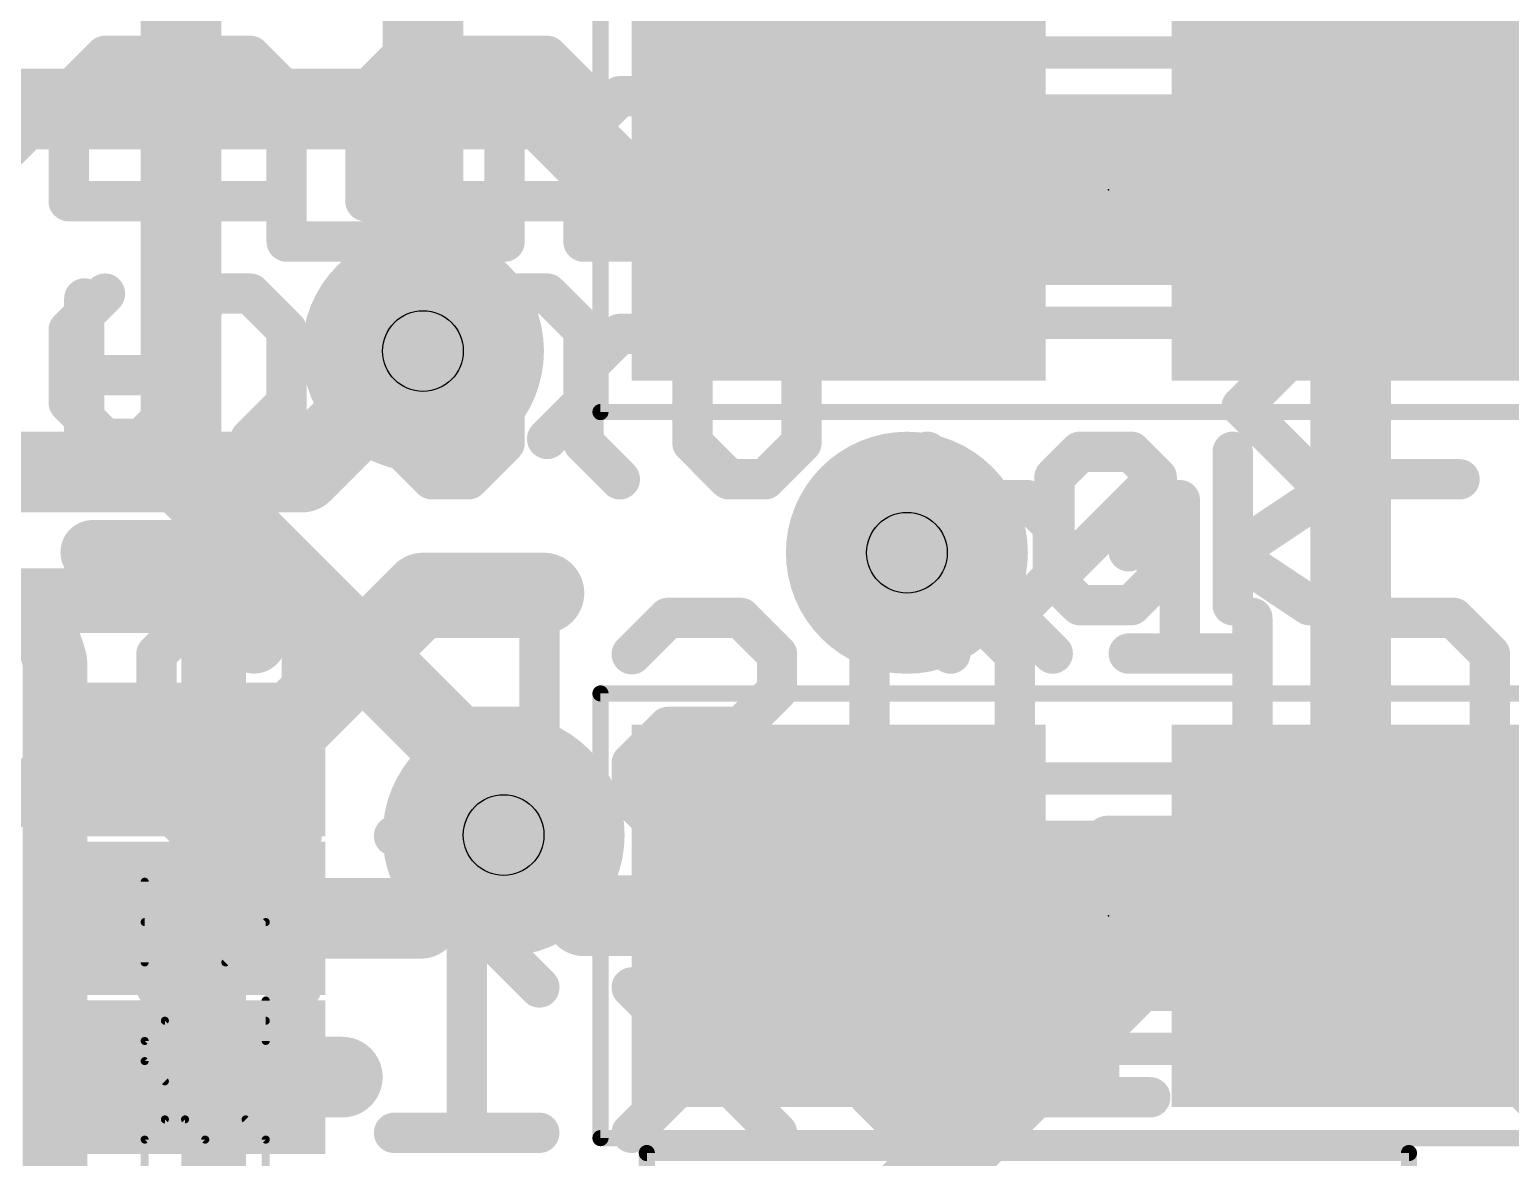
# Model space of a CAD drawing. Extents: x -41 to 66, y -20 to 13.
# Drawn here: x 12.35 to 17.013, y 6.097 to 9.648 of the extents above; entities that cross this region are included whole.
import ezdxf

# ---------------------------------------------------------------- set-up
doc = ezdxf.new("R2010")
doc.units = 0
for name, color, linetype in [('1', 12, 'CONTINUOUS'), ('16', 132, 'CONTINUOUS'), ('18', 110, 'CONTINUOUS'), ('21', 41, 'CONTINUOUS'), ('22', 40, 'CONTINUOUS'), ('23', 53, 'CONTINUOUS'), ('25', 253, 'CONTINUOUS'), ('26', 253, 'CONTINUOUS'), ('27', 253, 'CONTINUOUS'), ('29', 253, 'CONTINUOUS'), ('31', 253, 'CONTINUOUS'), ('35', 253, 'CONTINUOUS'), ('39', 12, 'CONTINUOUS'), ('44', 253, 'CONTINUOUS'), ('51', 53, 'CONTINUOUS')]:
    doc.layers.add(name, color=color, linetype=linetype)

# ---------------------------------------------------------------- blocks, each defined once
blk = doc.blocks.new('RECT')
blk.add_solid([(-0.5, -0.5), (0.5, -0.5), (-0.5, 0.5), (0.5, 0.5)])
blk = doc.blocks.new('ROUNDV')
at = {"const_width": 0.5}
blk.add_lwpolyline([(0, -0.25, 1), (0, 0.25, 1), (0, -0.25)], format="xyb", dxfattribs=at)

msp = doc.modelspace()

# ---------------------------------------------------------------- linework, layer by layer
at = {"layer": '1'}
for points, const_width in [([(16.598, 9.144), (16.598, 11.342)], 0.254), ([(12.319, 9.398), (11.938, 9.017)], 0.254), ([(13.97, 9.398), (12.319, 9.398)], 0.254), ([(14.224, 9.144), (13.97, 9.398)], 0.254), ([(16.51, 9.232), (16.598, 9.144)], 0.254), ([(14.898, 9.144), (14.224, 9.144)], 0.254), ([(13.208, 8.255), (13.589, 8.636)], 0.254), ([(12.192, 8.255), (13.208, 8.255)], 0.254), ([(13.589, 7.874), (13.081, 7.366)], 0.254), ([(13.589, 7.874), (13.97, 7.874)], 0.254), ([(13.081, 7.366), (12.827, 7.366)], 0.254), ([(12.43, 7.35), (11.938, 6.858)], 0.1524), ([(12.83, 7.35), (12.43, 7.35)], 0.1524), ([(13.581, 6.85), (13.843, 7.112)], 0.254), ([(13.843, 7.112), (14.097, 6.858)], 0.254), ([(12.83, 6.85), (13.581, 6.85)], 0.254), ([(14.097, 6.858), (14.898, 6.858)], 0.254), ([(17.145, 6.311), (16.598, 6.858)], 0.254), ([(13.081, 6.35), (13.335, 6.35)], 0.254)]:
    msp.add_lwpolyline(points, dxfattribs=dict(at, const_width=const_width))
for points, const_width in [([(12.319, 9.4615, 1), (12.319, 9.3345)], 0.127), ([(12.3639, 9.3531, 1), (12.2741, 9.4429)], 0.127), ([(14.0149, 9.4429, 1), (13.9251, 9.3531)], 0.127), ([(13.97, 9.3345, 1), (13.97, 9.4615)], 0.127), ([(16.5549, 9.2769, 1), (16.4651, 9.1871)], 0.127), ([(14.224, 9.2075, 1), (14.224, 9.0805)], 0.127), ([(14.1791, 9.0991, 1), (14.2689, 9.1889)], 0.127), ([(14.898, 9.0805, 1), (14.898, 9.2075)], 0.127), ([(16.5531, 9.0991, 1), (16.6429, 9.1889)], 0.127), ([(16.5345, 9.144, 1), (16.6615, 9.144)], 0.127), ([(13.6339, 8.5911, 1), (13.5441, 8.6809)], 0.127), ([(13.1631, 8.2999, 1), (13.2529, 8.2101)], 0.127), ([(13.208, 8.1915, 1), (13.208, 8.3185)], 0.127), ([(13.589, 7.9375, 1), (13.589, 7.8105)], 0.127), ([(13.6339, 7.8291, 1), (13.5441, 7.9189)], 0.127), ([(13.97, 7.8105, 1), (13.97, 7.9375)], 0.127), ([(12.827, 7.4295, 1), (12.827, 7.3025)], 0.127), ([(13.0361, 7.4109, 1), (13.1259, 7.3211)], 0.127), ([(13.081, 7.3025, 1), (13.081, 7.4295)], 0.127), ([(12.43, 7.3881, 1), (12.43, 7.3119)], 0.0762), ([(12.4569, 7.3231, 1), (12.4031, 7.3769)], 0.0762), ([(12.83, 7.3119, 1), (12.83, 7.3881)], 0.0762), ([(13.8879, 7.1569, 1), (13.7981, 7.0671)], 0.127), ([(13.8879, 7.0671, 1), (13.7981, 7.1569)], 0.127), ([(12.83, 6.9135, 1), (12.83, 6.7865)], 0.127), ([(13.5361, 6.8949, 1), (13.6259, 6.8051)], 0.127), ([(13.581, 6.7865, 1), (13.581, 6.9135)], 0.127), ([(14.097, 6.9215, 1), (14.097, 6.7945)], 0.127), ([(14.0521, 6.8131, 1), (14.1419, 6.9029)], 0.127), ([(14.898, 6.7945, 1), (14.898, 6.9215)], 0.127), ([(16.6429, 6.9029, 1), (16.5531, 6.8131)], 0.127), ([(13.081, 6.4135, 1), (13.081, 6.2865)], 0.127), ([(13.335, 6.2865, 1), (13.335, 6.4135)], 0.127)]:
    msp.add_lwpolyline(points, format="xyb", dxfattribs=dict(at, const_width=const_width))
at = {"layer": '16', "const_width": 0.254}
for points in [[(16.51, 11.43), (16.51, 7.366)], [(12.827, 8.255), (12.827, 10.033)], [(13.589, 8.636), (13.589, 9.779)], [(12.827, 8.255), (13.843, 7.239)], [(14.732, 5.588), (16.51, 7.366)], [(13.843, 7.239), (13.843, 7.112)]]:
    msp.add_lwpolyline(points, dxfattribs=at)
at = {"layer": '16', "const_width": 0.127}
for points in [[(13.5255, 8.636, 1), (13.6525, 8.636)], [(12.8719, 8.2999, 1), (12.7821, 8.2101)], [(12.7635, 8.255, 1), (12.8905, 8.255)], [(16.5549, 7.3211, 1), (16.4651, 7.4109)], [(16.4465, 7.366, 1), (16.5735, 7.366)], [(13.9065, 7.239, 1), (13.7795, 7.239)], [(13.7981, 7.1941, 1), (13.8879, 7.2839)], [(13.7795, 7.112, 1), (13.9065, 7.112)]]:
    msp.add_lwpolyline(points, format="xyb", dxfattribs=at)
at = {"layer": '21'}
for points, const_width in [([(12.5878, 9.5653), (12.4734, 9.4509)], 0.127), ([(13.0453, 9.5653), (12.5878, 9.5653)], 0.127), ([(13.1597, 9.4509), (13.0453, 9.5653)], 0.127), ([(13.5225, 9.5653), (13.4081, 9.4509)], 0.127), ([(13.9801, 9.5653), (13.5225, 9.5653)], 0.127), ([(14.0945, 9.4509), (13.9801, 9.5653)], 0.127), ([(12.4734, 9.4509), (12.4734, 9.1077)], 0.127), ([(13.1597, 9.1077), (13.1597, 9.4509)], 0.127), ([(13.4081, 9.4509), (13.4081, 9.1077)], 0.127), ([(14.0945, 9.1077), (14.0945, 9.4509)], 0.127), ([(12.4734, 9.1077), (13.1597, 9.1077)], 0.127), ([(13.4081, 9.1077), (14.0945, 9.1077)], 0.127), ([(12.5878, 8.8168), (12.4734, 8.7024)], 0.127), ([(12.8166, 8.7024), (12.9309, 8.8168)], 0.127), ([(12.9309, 8.8168), (13.0453, 8.8168)], 0.127), ([(13.0453, 8.8168), (13.1597, 8.7024)], 0.127), ([(13.5225, 8.8168), (13.4081, 8.7024)], 0.127), ([(13.7513, 8.7024), (13.8657, 8.8168)], 0.127), ([(13.8657, 8.8168), (13.9801, 8.8168)], 0.127), ([(13.9801, 8.8168), (14.0945, 8.7024)], 0.127), ([(12.4734, 8.7024), (12.4734, 8.4737)], 0.127), ([(12.8166, 8.4737), (12.8166, 8.7024)], 0.127), ([(13.1597, 8.7024), (13.1597, 8.4737)], 0.127), ([(13.4081, 8.7024), (13.4081, 8.4737)], 0.127), ([(13.7513, 8.4737), (13.7513, 8.7024)], 0.127), ([(14.0945, 8.7024), (14.0945, 8.4737)], 0.127), ([(12.4734, 8.4737), (12.5878, 8.3593)], 0.127), ([(12.7022, 8.3593), (12.8166, 8.4737)], 0.127), ([(13.1597, 8.4737), (13.0453, 8.3593)], 0.127), ([(13.4081, 8.4737), (13.5225, 8.3593)], 0.127), ([(13.6369, 8.3593), (13.7513, 8.4737)], 0.127), ([(14.0945, 8.4737), (13.9801, 8.3593)], 0.127), ([(12.5878, 8.3593), (12.7022, 8.3593)], 0.127), ([(13.5225, 8.3593), (13.6369, 8.3593)], 0.127), ([(13.057, 8.0024), (12.549, 8.0024)], 0.2032), ([(13.057, 7.7222), (13.057, 8.0024)], 0.2032)]:
    msp.add_lwpolyline(points, dxfattribs=dict(at, const_width=const_width))
for points, const_width in [([(12.5878, 9.597, 1), (12.5878, 9.5335)], 0.0635), ([(12.6102, 9.5428, 1), (12.5653, 9.5877)], 0.0635), ([(13.0678, 9.5877, 1), (13.0229, 9.5428)], 0.0635), ([(13.0453, 9.5335, 1), (13.0453, 9.597)], 0.0635), ([(13.5225, 9.597, 1), (13.5225, 9.5335)], 0.0635), ([(13.5449, 9.5428, 1), (13.5, 9.5877)], 0.0635), ([(14.0025, 9.5877, 1), (13.9576, 9.5428)], 0.0635), ([(13.9801, 9.5335, 1), (13.9801, 9.597)], 0.0635), ([(12.5051, 9.4509, 1), (12.4416, 9.4509)], 0.0635), ([(13.1915, 9.4509, 1), (13.128, 9.4509)], 0.0635), ([(13.4398, 9.4509, 1), (13.3763, 9.4509)], 0.0635), ([(14.1262, 9.4509, 1), (14.0627, 9.4509)], 0.0635), ([(12.4509, 9.4733, 1), (12.4958, 9.4284)], 0.0635), ([(13.1373, 9.4284, 1), (13.1822, 9.4733)], 0.0635), ([(13.3856, 9.4733, 1), (13.4305, 9.4284)], 0.0635), ([(14.072, 9.4284, 1), (14.1169, 9.4733)], 0.0635), ([(12.4734, 9.1394, 1), (12.4734, 9.0759)], 0.0635), ([(13.1597, 9.0759, 1), (13.1597, 9.1394)], 0.0635), ([(13.4081, 9.1394, 1), (13.4081, 9.0759)], 0.0635), ([(14.0945, 9.0759, 1), (14.0945, 9.1394)], 0.0635), ([(12.4416, 9.1077, 1), (12.5051, 9.1077)], 0.0635), ([(13.128, 9.1077, 1), (13.1915, 9.1077)], 0.0635), ([(13.3763, 9.1077, 1), (13.4398, 9.1077)], 0.0635), ([(14.0627, 9.1077, 1), (14.1262, 9.1077)], 0.0635), ([(12.6102, 8.7944, 1), (12.5653, 8.8393)], 0.0635), ([(12.9309, 8.8486, 1), (12.9309, 8.7851)], 0.0635), ([(12.9534, 8.7944, 1), (12.9085, 8.8393)], 0.0635), ([(13.0678, 8.8393, 1), (13.0229, 8.7944)], 0.0635), ([(13.0453, 8.7851, 1), (13.0453, 8.8486)], 0.0635), ([(13.5449, 8.7944, 1), (13.5, 8.8393)], 0.0635), ([(13.8657, 8.8486, 1), (13.8657, 8.7851)], 0.0635), ([(13.8881, 8.7944, 1), (13.8432, 8.8393)], 0.0635), ([(14.0025, 8.8393, 1), (13.9576, 8.7944)], 0.0635), ([(13.9801, 8.7851, 1), (13.9801, 8.8486)], 0.0635), ([(12.5051, 8.7024, 1), (12.4416, 8.7024)], 0.0635), ([(12.4509, 8.7249, 1), (12.4958, 8.68)], 0.0635), ([(12.8483, 8.7024, 1), (12.7848, 8.7024)], 0.0635), ([(12.7941, 8.7249, 1), (12.839, 8.68)], 0.0635), ([(13.1915, 8.7024, 1), (13.128, 8.7024)], 0.0635), ([(13.1373, 8.68, 1), (13.1822, 8.7249)], 0.0635), ([(13.4398, 8.7024, 1), (13.3763, 8.7024)], 0.0635), ([(13.3856, 8.7249, 1), (13.4305, 8.68)], 0.0635), ([(13.783, 8.7024, 1), (13.7195, 8.7024)], 0.0635), ([(13.7288, 8.7249, 1), (13.7737, 8.68)], 0.0635), ([(14.1262, 8.7024, 1), (14.0627, 8.7024)], 0.0635), ([(14.072, 8.68, 1), (14.1169, 8.7249)], 0.0635), ([(12.4958, 8.4961, 1), (12.4509, 8.4512)], 0.0635), ([(12.839, 8.4512, 1), (12.7941, 8.4961)], 0.0635), ([(13.1822, 8.4512, 1), (13.1373, 8.4961)], 0.0635), ([(13.4305, 8.4961, 1), (13.3856, 8.4512)], 0.0635), ([(13.7737, 8.4512, 1), (13.7288, 8.4961)], 0.0635), ([(14.1169, 8.4512, 1), (14.072, 8.4961)], 0.0635), ([(12.4416, 8.4737, 1), (12.5051, 8.4737)], 0.0635), ([(12.7848, 8.4737, 1), (12.8483, 8.4737)], 0.0635), ([(13.128, 8.4737, 1), (13.1915, 8.4737)], 0.0635), ([(13.3763, 8.4737, 1), (13.4398, 8.4737)], 0.0635), ([(13.7195, 8.4737, 1), (13.783, 8.4737)], 0.0635), ([(14.0627, 8.4737, 1), (14.1262, 8.4737)], 0.0635), ([(12.5878, 8.391, 1), (12.5878, 8.3275)], 0.0635), ([(12.5653, 8.3368, 1), (12.6102, 8.3817)], 0.0635), ([(12.6797, 8.3817, 1), (12.7246, 8.3368)], 0.0635), ([(12.7022, 8.3275, 1), (12.7022, 8.391)], 0.0635), ([(13.0229, 8.3817, 1), (13.0678, 8.3368)], 0.0635), ([(13.5225, 8.391, 1), (13.5225, 8.3275)], 0.0635), ([(13.5, 8.3368, 1), (13.5449, 8.3817)], 0.0635), ([(13.6144, 8.3817, 1), (13.6593, 8.3368)], 0.0635), ([(13.6369, 8.3275, 1), (13.6369, 8.391)], 0.0635), ([(13.9576, 8.3817, 1), (14.0025, 8.3368)], 0.0635), ([(12.549, 8.0532, 1), (12.549, 7.9516)], 0.1016), ([(13.1078, 8.0024, 1), (13.0062, 8.0024)], 0.1016), ([(13.057, 7.9516, 1), (13.057, 8.0532)], 0.1016), ([(13.0062, 7.7222, 1), (13.1078, 7.7222)], 0.1016)]:
    msp.add_lwpolyline(points, format="xyb", dxfattribs=dict(at, const_width=const_width))
at = {"layer": '22'}
for points, const_width in [([(13.1597, 9.3239), (13.2741, 9.4383)], 0.127), ([(13.2741, 9.4383), (13.7317, 9.4383)], 0.127), ([(13.7317, 9.4383), (13.8461, 9.3239)], 0.127), ([(14.0945, 9.3239), (14.2089, 9.4383)], 0.127), ([(14.2089, 9.4383), (14.6664, 9.4383)], 0.127), ([(14.6664, 9.4383), (14.7808, 9.3239)], 0.127), ([(16.1671, 9.3239), (16.2815, 9.4383)], 0.127), ([(16.7391, 9.4383), (16.8535, 9.3239)], 0.127), ([(13.1597, 8.9807), (13.1597, 9.3239)], 0.127), ([(13.8461, 9.3239), (13.8461, 8.9807)], 0.127), ([(14.0945, 8.9807), (14.0945, 9.3239)], 0.127), ([(14.7808, 9.3239), (14.7808, 8.9807)], 0.127), ([(16.1671, 9.0951), (16.1671, 9.3239)], 0.127), ([(16.8535, 9.3239), (16.8535, 9.0951)], 0.127), ([(16.2815, 8.9807), (16.1671, 9.0951)], 0.127), ([(16.8535, 9.0951), (16.7391, 8.9807)], 0.127), ([(13.8461, 8.9807), (13.1597, 8.9807)], 0.127), ([(14.7808, 8.9807), (14.0945, 8.9807)], 0.127), ([(16.7391, 8.9807), (16.2815, 8.9807)], 0.127), ([(13.2741, 8.6898), (13.1597, 8.5754)], 0.127), ([(13.3885, 8.6898), (13.2741, 8.6898)], 0.127), ([(13.5029, 8.5754), (13.3885, 8.6898)], 0.127), ([(13.7317, 8.6898), (13.8461, 8.5754)], 0.127), ([(14.2089, 8.6898), (14.0945, 8.5754)], 0.127), ([(14.3233, 8.6898), (14.2089, 8.6898)], 0.127), ([(14.4377, 8.5754), (14.3233, 8.6898)], 0.127), ([(14.6664, 8.6898), (14.7808, 8.5754)], 0.127), ([(16.1671, 8.461), (16.3959, 8.6898)], 0.127), ([(16.3959, 8.6898), (16.8535, 8.6898)], 0.127), ([(13.1597, 8.5754), (13.1597, 8.3467)], 0.127), ([(13.5029, 8.3467), (13.5029, 8.5754)], 0.127), ([(13.8461, 8.5754), (13.8461, 8.3467)], 0.127), ([(14.0945, 8.5754), (14.0945, 8.3467)], 0.127), ([(14.4377, 8.3467), (14.4377, 8.5754)], 0.127), ([(14.7808, 8.5754), (14.7808, 8.3467)], 0.127), ([(16.3959, 8.2323), (16.1671, 8.461)], 0.127), ([(13.1597, 8.3467), (13.2741, 8.2323)], 0.127), ([(13.6173, 8.2323), (13.5029, 8.3467)], 0.127), ([(13.8461, 8.3467), (13.7317, 8.2323)], 0.127), ([(14.0945, 8.3467), (14.2089, 8.2323)], 0.127), ([(14.5521, 8.2323), (14.4377, 8.3467)], 0.127), ([(14.7808, 8.3467), (14.6664, 8.2323)], 0.127), ([(13.7317, 8.2323), (13.6173, 8.2323)], 0.127), ([(14.6664, 8.2323), (14.5521, 8.2323)], 0.127), ([(16.8535, 8.2323), (16.3959, 8.2323)], 0.127), ([(12.7495, 7.6814), (12.8639, 7.7958)], 0.127), ([(12.8639, 7.7958), (13.2071, 7.7958)], 0.127), ([(13.2071, 7.7958), (13.2071, 7.1095)], 0.127), ([(13.4979, 7.7958), (13.9555, 7.7958)], 0.127), ([(13.9555, 7.7958), (13.9555, 7.1095)], 0.127), ([(14.2464, 7.6814), (14.3608, 7.7958)], 0.127), ([(14.3608, 7.7958), (14.5896, 7.7958)], 0.127), ([(14.5896, 7.7958), (14.7039, 7.6814)], 0.127), ([(14.9948, 7.6814), (15.1092, 7.7958)], 0.127), ([(15.1092, 7.7958), (15.338, 7.7958)], 0.127), ([(15.338, 7.7958), (15.4524, 7.6814)], 0.127), ([(16.2008, 7.7958), (16.2008, 7.1095)], 0.127), ([(16.4916, 7.6814), (16.606, 7.7958)], 0.127), ([(16.606, 7.7958), (16.8348, 7.7958)], 0.127), ([(16.8348, 7.7958), (16.9492, 7.6814)], 0.127), ([(12.43, 6.058), (12.43, 7.658)], 0.2032), ([(12.7495, 7.2239), (12.7495, 7.6814)], 0.127), ([(14.7039, 7.6814), (14.7039, 7.5671)], 0.127), ([(14.9948, 7.2239), (14.9948, 7.6814)], 0.127), ([(15.4524, 7.6814), (15.4524, 7.2239)], 0.127), ([(16.9492, 7.6814), (16.9492, 7.2239)], 0.127), ([(14.7039, 7.5671), (14.5896, 7.4527)], 0.127), ([(13.9555, 7.4527), (13.7267, 7.4527)], 0.127), ([(14.3608, 7.4527), (14.2464, 7.3383)], 0.127), ([(14.5896, 7.4527), (14.3608, 7.4527)], 0.127), ([(14.2464, 7.3383), (14.2464, 7.2239)], 0.127), ([(12.8639, 7.1095), (12.7495, 7.2239)], 0.127), ([(14.2464, 7.2239), (14.3608, 7.1095)], 0.127), ([(14.5896, 7.1095), (14.7039, 7.2239)], 0.127), ([(15.1092, 7.1095), (14.9948, 7.2239)], 0.127), ([(15.4524, 7.2239), (15.338, 7.1095)], 0.127), ([(16.606, 7.1095), (16.4916, 7.2239)], 0.127), ([(16.9492, 7.2239), (16.8348, 7.1095)], 0.127), ([(13.2071, 7.1095), (12.8639, 7.1095)], 0.127), ([(13.9555, 7.1095), (13.4979, 7.1095)], 0.127), ([(14.3608, 7.1095), (14.5896, 7.1095)], 0.127), ([(15.338, 7.1095), (15.1092, 7.1095)], 0.127), ([(16.2008, 7.1095), (15.7432, 7.1095)], 0.127), ([(16.8348, 7.1095), (16.606, 7.1095)], 0.127), ([(12.8639, 6.8611), (12.7495, 6.7467)], 0.127), ([(13.0927, 6.8611), (12.8639, 6.8611)], 0.127), ([(13.2071, 6.7467), (13.0927, 6.8611)], 0.127), ([(13.9555, 6.6323), (13.7267, 6.8611)], 0.127), ([(13.7267, 6.8611), (13.7267, 6.1747)], 0.127), ([(15.1092, 6.8611), (14.9948, 6.7467)], 0.127), ([(15.338, 6.8611), (15.1092, 6.8611)], 0.127), ([(15.4524, 6.7467), (15.338, 6.8611)], 0.127), ([(12.7495, 6.7467), (12.7495, 6.6323)], 0.127), ([(13.2071, 6.6323), (13.2071, 6.7467)], 0.127), ([(14.9948, 6.7467), (14.9948, 6.2891)], 0.127), ([(15.4524, 6.2891), (14.9948, 6.7467)], 0.127), ([(15.4524, 6.2891), (15.4524, 6.7467)], 0.127), ([(12.7495, 6.6323), (12.8639, 6.5179)], 0.127), ([(13.0927, 6.5179), (13.2071, 6.6323)], 0.127), ([(14.7039, 6.6323), (14.2464, 6.1747)], 0.127), ([(14.7039, 6.1747), (14.2464, 6.6323)], 0.127), ([(12.8639, 6.5179), (12.7495, 6.4035)], 0.127), ([(13.0927, 6.5179), (12.8639, 6.5179)], 0.127), ([(13.2071, 6.4035), (13.0927, 6.5179)], 0.127), ([(12.7495, 6.4035), (12.7495, 6.2891)], 0.127), ([(13.2071, 6.2891), (13.2071, 6.4035)], 0.127), ([(12.7495, 6.2891), (12.8639, 6.1747)], 0.127), ([(13.0927, 6.1747), (13.2071, 6.2891)], 0.127), ([(14.9948, 6.2891), (15.1092, 6.1747)], 0.127), ([(15.338, 6.1747), (15.4524, 6.2891)], 0.127), ([(12.8639, 6.1747), (13.0927, 6.1747)], 0.127), ([(13.9555, 6.1747), (13.4979, 6.1747)], 0.127), ([(15.1092, 6.1747), (15.338, 6.1747)], 0.127)]:
    msp.add_lwpolyline(points, dxfattribs=dict(at, const_width=const_width))
for points, const_width in [([(13.2741, 9.47, 1), (13.2741, 9.4065)], 0.0635), ([(13.2966, 9.4158, 1), (13.2517, 9.4607)], 0.0635), ([(13.7542, 9.4607, 1), (13.7093, 9.4158)], 0.0635), ([(13.7317, 9.4065, 1), (13.7317, 9.47)], 0.0635), ([(14.2089, 9.47, 1), (14.2089, 9.4065)], 0.0635), ([(14.2313, 9.4158, 1), (14.1864, 9.4607)], 0.0635), ([(14.6889, 9.4607, 1), (14.644, 9.4158)], 0.0635), ([(14.6664, 9.4065, 1), (14.6664, 9.47)], 0.0635), ([(16.3039, 9.4158, 1), (16.259, 9.4607)], 0.0635), ([(16.7615, 9.4607, 1), (16.7166, 9.4158)], 0.0635), ([(13.1915, 9.3239, 1), (13.128, 9.3239)], 0.0635), ([(13.1373, 9.3463, 1), (13.1822, 9.3014)], 0.0635), ([(13.8779, 9.3239, 1), (13.8144, 9.3239)], 0.0635), ([(13.8237, 9.3014, 1), (13.8686, 9.3463)], 0.0635), ([(14.1262, 9.3239, 1), (14.0627, 9.3239)], 0.0635), ([(14.072, 9.3463, 1), (14.1169, 9.3014)], 0.0635), ([(14.8126, 9.3239, 1), (14.7491, 9.3239)], 0.0635), ([(14.7584, 9.3014, 1), (14.8033, 9.3463)], 0.0635), ([(16.1446, 9.3463, 1), (16.1896, 9.3014)], 0.0635), ([(16.1989, 9.3239, 1), (16.1354, 9.3239)], 0.0635), ([(16.8852, 9.3239, 1), (16.8217, 9.3239)], 0.0635), ([(16.831, 9.3014, 1), (16.8759, 9.3463)], 0.0635), ([(16.1896, 9.1175, 1), (16.1446, 9.0726)], 0.0635), ([(16.8759, 9.0726, 1), (16.831, 9.1175)], 0.0635), ([(16.1354, 9.0951, 1), (16.1989, 9.0951)], 0.0635), ([(16.8217, 9.0951, 1), (16.8852, 9.0951)], 0.0635), ([(13.1597, 9.0124, 1), (13.1597, 8.9489)], 0.0635), ([(13.128, 8.9807, 1), (13.1915, 8.9807)], 0.0635), ([(13.8144, 8.9807, 1), (13.8779, 8.9807)], 0.0635), ([(13.8461, 8.9489, 1), (13.8461, 9.0124)], 0.0635), ([(14.0627, 8.9807, 1), (14.1262, 8.9807)], 0.0635), ([(14.0945, 9.0124, 1), (14.0945, 8.9489)], 0.0635), ([(14.7491, 8.9807, 1), (14.8126, 8.9807)], 0.0635), ([(14.7808, 8.9489, 1), (14.7808, 9.0124)], 0.0635), ([(16.2815, 9.0124, 1), (16.2815, 8.9489)], 0.0635), ([(16.259, 8.9582, 1), (16.3039, 9.0031)], 0.0635), ([(16.7166, 9.0031, 1), (16.7615, 8.9582)], 0.0635), ([(16.7391, 8.9489, 1), (16.7391, 9.0124)], 0.0635), ([(13.2741, 8.7216, 1), (13.2741, 8.6581)], 0.0635), ([(13.2966, 8.6674, 1), (13.2517, 8.7123)], 0.0635), ([(13.411, 8.7123, 1), (13.3661, 8.6674)], 0.0635), ([(13.3885, 8.6581, 1), (13.3885, 8.7216)], 0.0635), ([(13.7542, 8.7123, 1), (13.7093, 8.6674)], 0.0635), ([(14.2089, 8.7216, 1), (14.2089, 8.6581)], 0.0635), ([(14.2313, 8.6674, 1), (14.1864, 8.7123)], 0.0635), ([(14.3457, 8.7123, 1), (14.3008, 8.6674)], 0.0635), ([(14.3233, 8.6581, 1), (14.3233, 8.7216)], 0.0635), ([(14.6889, 8.7123, 1), (14.644, 8.6674)], 0.0635), ([(16.3959, 8.7216, 1), (16.3959, 8.6581)], 0.0635), ([(16.4183, 8.6674, 1), (16.3734, 8.7123)], 0.0635), ([(16.8535, 8.6581, 1), (16.8535, 8.7216)], 0.0635), ([(13.1915, 8.5754, 1), (13.128, 8.5754)], 0.0635), ([(13.1373, 8.5979, 1), (13.1822, 8.553)], 0.0635), ([(13.5347, 8.5754, 1), (13.4712, 8.5754)], 0.0635), ([(13.4805, 8.553, 1), (13.5254, 8.5979)], 0.0635), ([(13.8779, 8.5754, 1), (13.8144, 8.5754)], 0.0635), ([(13.8237, 8.553, 1), (13.8686, 8.5979)], 0.0635), ([(14.1262, 8.5754, 1), (14.0627, 8.5754)], 0.0635), ([(14.072, 8.5979, 1), (14.1169, 8.553)], 0.0635), ([(14.4694, 8.5754, 1), (14.4059, 8.5754)], 0.0635), ([(14.4152, 8.553, 1), (14.4601, 8.5979)], 0.0635), ([(14.8126, 8.5754, 1), (14.7491, 8.5754)], 0.0635), ([(14.7584, 8.553, 1), (14.8033, 8.5979)], 0.0635), ([(16.1896, 8.4835, 1), (16.1446, 8.4386)], 0.0635), ([(16.1446, 8.4835, 1), (16.1896, 8.4386)], 0.0635), ([(13.1822, 8.3691, 1), (13.1373, 8.3242)], 0.0635), ([(13.5254, 8.3691, 1), (13.4805, 8.3242)], 0.0635), ([(13.8686, 8.3242, 1), (13.8237, 8.3691)], 0.0635), ([(14.1169, 8.3691, 1), (14.072, 8.3242)], 0.0635), ([(14.4601, 8.3691, 1), (14.4152, 8.3242)], 0.0635), ([(14.8033, 8.3242, 1), (14.7584, 8.3691)], 0.0635), ([(13.128, 8.3467, 1), (13.1915, 8.3467)], 0.0635), ([(13.4712, 8.3467, 1), (13.5347, 8.3467)], 0.0635), ([(13.8144, 8.3467, 1), (13.8779, 8.3467)], 0.0635), ([(14.0627, 8.3467, 1), (14.1262, 8.3467)], 0.0635), ([(14.4059, 8.3467, 1), (14.4694, 8.3467)], 0.0635), ([(14.7491, 8.3467, 1), (14.8126, 8.3467)], 0.0635), ([(13.2517, 8.2098, 1), (13.2966, 8.2547)], 0.0635), ([(13.6173, 8.264, 1), (13.6173, 8.2005)], 0.0635), ([(13.5949, 8.2098, 1), (13.6398, 8.2547)], 0.0635), ([(13.7093, 8.2547, 1), (13.7542, 8.2098)], 0.0635), ([(13.7317, 8.2005, 1), (13.7317, 8.264)], 0.0635), ([(14.1864, 8.2098, 1), (14.2313, 8.2547)], 0.0635), ([(14.5521, 8.264, 1), (14.5521, 8.2005)], 0.0635), ([(14.5296, 8.2098, 1), (14.5745, 8.2547)], 0.0635), ([(14.644, 8.2547, 1), (14.6889, 8.2098)], 0.0635), ([(14.6664, 8.2005, 1), (14.6664, 8.264)], 0.0635), ([(16.3959, 8.264, 1), (16.3959, 8.2005)], 0.0635), ([(16.3734, 8.2098, 1), (16.4183, 8.2547)], 0.0635), ([(16.8535, 8.2005, 1), (16.8535, 8.264)], 0.0635), ([(12.43, 7.658, 0.4142), (12.13, 7.858)], 0.2032), ([(12.8639, 7.8276, 1), (12.8639, 7.7641)], 0.0635), ([(12.8864, 7.7734, 1), (12.8415, 7.8183)], 0.0635), ([(13.2389, 7.7958, 1), (13.1754, 7.7958)], 0.0635), ([(13.2071, 7.7641, 1), (13.2071, 7.8276)], 0.0635), ([(13.4979, 7.8276, 1), (13.4979, 7.7641)], 0.0635), ([(13.9873, 7.7958, 1), (13.9238, 7.7958)], 0.0635), ([(13.9555, 7.7641, 1), (13.9555, 7.8276)], 0.0635), ([(14.3608, 7.8276, 1), (14.3608, 7.7641)], 0.0635), ([(14.3832, 7.7734, 1), (14.3383, 7.8183)], 0.0635), ([(14.612, 7.8183, 1), (14.5671, 7.7734)], 0.0635), ([(14.5896, 7.7641, 1), (14.5896, 7.8276)], 0.0635), ([(15.1092, 7.8276, 1), (15.1092, 7.7641)], 0.0635), ([(15.1316, 7.7734, 1), (15.0867, 7.8183)], 0.0635), ([(15.3604, 7.8183, 1), (15.3155, 7.7734)], 0.0635), ([(15.338, 7.7641, 1), (15.338, 7.8276)], 0.0635), ([(16.2325, 7.7958, 1), (16.169, 7.7958)], 0.0635), ([(16.606, 7.8276, 1), (16.606, 7.7641)], 0.0635), ([(16.6285, 7.7734, 1), (16.5836, 7.8183)], 0.0635), ([(16.8572, 7.8183, 1), (16.8123, 7.7734)], 0.0635), ([(16.8348, 7.7641, 1), (16.8348, 7.8276)], 0.0635), ([(12.4808, 7.658, 1), (12.3792, 7.658)], 0.1016), ([(12.7813, 7.6814, 1), (12.7178, 7.6814)], 0.0635), ([(14.7357, 7.6814, 1), (14.6722, 7.6814)], 0.0635), ([(15.0265, 7.6814, 1), (14.963, 7.6814)], 0.0635), ([(15.4841, 7.6814, 1), (15.4206, 7.6814)], 0.0635), ([(16.9809, 7.6814, 1), (16.9174, 7.6814)], 0.0635), ([(12.3802, 7.648, 1), (12.4798, 7.668)], 0.1016), ([(12.7271, 7.7039, 1), (12.772, 7.659)], 0.0635), ([(14.2239, 7.7039, 1), (14.2688, 7.659)], 0.0635), ([(14.6815, 7.659, 1), (14.7264, 7.7039)], 0.0635), ([(14.9723, 7.7039, 1), (15.0172, 7.659)], 0.0635), ([(15.4299, 7.659, 1), (15.4748, 7.7039)], 0.0635), ([(16.4692, 7.7039, 1), (16.5141, 7.659)], 0.0635), ([(16.9267, 7.659, 1), (16.9716, 7.7039)], 0.0635), ([(14.7264, 7.5446, 1), (14.6815, 7.5895)], 0.0635), ([(14.6722, 7.5671, 1), (14.7357, 7.5671)], 0.0635), ([(13.7267, 7.4844, 1), (13.7267, 7.4209)], 0.0635), ([(13.9555, 7.4209, 1), (13.9555, 7.4844)], 0.0635), ([(14.3608, 7.4844, 1), (14.3608, 7.4209)], 0.0635), ([(14.3832, 7.4302, 1), (14.3383, 7.4751)], 0.0635), ([(14.5896, 7.4209, 1), (14.5896, 7.4844)], 0.0635), ([(14.5671, 7.4751, 1), (14.612, 7.4302)], 0.0635), ([(14.2781, 7.3383, 1), (14.2146, 7.3383)], 0.0635), ([(14.2239, 7.3607, 1), (14.2688, 7.3158)], 0.0635), ([(12.772, 7.2463, 1), (12.7271, 7.2014)], 0.0635), ([(14.2688, 7.2463, 1), (14.2239, 7.2014)], 0.0635), ([(14.7264, 7.2014, 1), (14.6815, 7.2463)], 0.0635), ([(15.0172, 7.2463, 1), (14.9723, 7.2014)], 0.0635), ([(15.4748, 7.2014, 1), (15.4299, 7.2463)], 0.0635), ([(16.5141, 7.2463, 1), (16.4692, 7.2014)], 0.0635), ([(16.9716, 7.2014, 1), (16.9267, 7.2463)], 0.0635), ([(12.7178, 7.2239, 1), (12.7813, 7.2239)], 0.0635), ([(14.2146, 7.2239, 1), (14.2781, 7.2239)], 0.0635), ([(14.963, 7.2239, 1), (15.0265, 7.2239)], 0.0635), ([(15.4206, 7.2239, 1), (15.4841, 7.2239)], 0.0635), ([(16.9174, 7.2239, 1), (16.9809, 7.2239)], 0.0635), ([(12.8639, 7.1412, 1), (12.8639, 7.0777)], 0.0635), ([(12.8415, 7.087, 1), (12.8864, 7.1319)], 0.0635), ([(13.1754, 7.1095, 1), (13.2389, 7.1095)], 0.0635), ([(13.2071, 7.0777, 1), (13.2071, 7.1412)], 0.0635), ([(13.4979, 7.1412, 1), (13.4979, 7.0777)], 0.0635), ([(13.9238, 7.1095, 1), (13.9873, 7.1095)], 0.0635), ([(13.9555, 7.0777, 1), (13.9555, 7.1412)], 0.0635), ([(14.3608, 7.1412, 1), (14.3608, 7.0777)], 0.0635), ([(14.3383, 7.087, 1), (14.3832, 7.1319)], 0.0635), ([(14.5671, 7.1319, 1), (14.612, 7.087)], 0.0635), ([(14.5896, 7.0777, 1), (14.5896, 7.1412)], 0.0635), ([(15.1092, 7.1412, 1), (15.1092, 7.0777)], 0.0635), ([(15.0867, 7.087, 1), (15.1316, 7.1319)], 0.0635), ([(15.3155, 7.1319, 1), (15.3604, 7.087)], 0.0635), ([(15.338, 7.0777, 1), (15.338, 7.1412)], 0.0635), ([(15.7432, 7.1412, 1), (15.7432, 7.0777)], 0.0635), ([(16.169, 7.1095, 1), (16.2325, 7.1095)], 0.0635), ([(16.2008, 7.0777, 1), (16.2008, 7.1412)], 0.0635), ([(16.606, 7.1412, 1), (16.606, 7.0777)], 0.0635), ([(16.5836, 7.087, 1), (16.6285, 7.1319)], 0.0635), ([(16.8123, 7.1319, 1), (16.8572, 7.087)], 0.0635), ([(16.8348, 7.0777, 1), (16.8348, 7.1412)], 0.0635), ([(12.8639, 6.8929, 1), (12.8639, 6.8294)], 0.0635), ([(12.8864, 6.8387, 1), (12.8415, 6.8836)], 0.0635), ([(13.1152, 6.8836, 1), (13.0703, 6.8387)], 0.0635), ([(13.0927, 6.8294, 1), (13.0927, 6.8929)], 0.0635), ([(13.7585, 6.8611, 1), (13.695, 6.8611)], 0.0635), ([(13.7492, 6.8836, 1), (13.7043, 6.8387)], 0.0635), ([(15.1092, 6.8929, 1), (15.1092, 6.8294)], 0.0635), ([(15.1316, 6.8387, 1), (15.0867, 6.8836)], 0.0635), ([(15.3604, 6.8836, 1), (15.3155, 6.8387)], 0.0635), ([(15.338, 6.8294, 1), (15.338, 6.8929)], 0.0635), ([(12.7813, 6.7467, 1), (12.7178, 6.7467)], 0.0635), ([(13.2389, 6.7467, 1), (13.1754, 6.7467)], 0.0635), ([(15.0265, 6.7467, 1), (14.963, 6.7467)], 0.0635), ([(15.0172, 6.7692, 1), (14.9723, 6.7243)], 0.0635), ([(15.4841, 6.7467, 1), (15.4206, 6.7467)], 0.0635), ([(12.7271, 6.7692, 1), (12.772, 6.7243)], 0.0635), ([(13.1847, 6.7243, 1), (13.2296, 6.7692)], 0.0635), ([(14.9723, 6.7692, 1), (15.0172, 6.7243)], 0.0635), ([(15.4299, 6.7243, 1), (15.4748, 6.7692)], 0.0635), ([(12.772, 6.6548, 1), (12.7271, 6.6099)], 0.0635), ([(13.2296, 6.6099, 1), (13.1847, 6.6548)], 0.0635), ([(13.9331, 6.6099, 1), (13.978, 6.6548)], 0.0635), ([(14.2688, 6.6548, 1), (14.2239, 6.6099)], 0.0635), ([(14.7264, 6.6099, 1), (14.6815, 6.6548)], 0.0635), ([(12.7178, 6.6323, 1), (12.7813, 6.6323)], 0.0635), ([(13.1754, 6.6323, 1), (13.2389, 6.6323)], 0.0635), ([(12.8639, 6.5497, 1), (12.8639, 6.4862)], 0.0635), ([(12.8864, 6.4955, 1), (12.8415, 6.5404)], 0.0635), ([(13.1152, 6.5404, 1), (13.0703, 6.4955)], 0.0635), ([(13.0927, 6.4862, 1), (13.0927, 6.5497)], 0.0635), ([(12.8415, 6.4955, 1), (12.8864, 6.5404)], 0.0635), ([(13.0703, 6.5404, 1), (13.1152, 6.4955)], 0.0635), ([(12.7813, 6.4035, 1), (12.7178, 6.4035)], 0.0635), ([(12.7271, 6.426, 1), (12.772, 6.3811)], 0.0635), ([(13.2389, 6.4035, 1), (13.1754, 6.4035)], 0.0635), ([(13.1847, 6.3811, 1), (13.2296, 6.426)], 0.0635), ([(12.772, 6.3116, 1), (12.7271, 6.2667)], 0.0635), ([(13.2296, 6.2667, 1), (13.1847, 6.3116)], 0.0635), ([(15.0172, 6.3116, 1), (14.9723, 6.2667)], 0.0635), ([(15.4748, 6.2667, 1), (15.4299, 6.3116)], 0.0635), ([(15.4299, 6.2667, 1), (15.4748, 6.3116)], 0.0635), ([(12.7178, 6.2891, 1), (12.7813, 6.2891)], 0.0635), ([(13.1754, 6.2891, 1), (13.2389, 6.2891)], 0.0635), ([(14.963, 6.2891, 1), (15.0265, 6.2891)], 0.0635), ([(15.4206, 6.2891, 1), (15.4841, 6.2891)], 0.0635), ([(12.8639, 6.2065, 1), (12.8639, 6.143)], 0.0635), ([(12.8415, 6.1523, 1), (12.8864, 6.1972)], 0.0635), ([(13.0703, 6.1972, 1), (13.1152, 6.1523)], 0.0635), ([(13.0927, 6.143, 1), (13.0927, 6.2065)], 0.0635), ([(13.4979, 6.2065, 1), (13.4979, 6.143)], 0.0635), ([(13.695, 6.1747, 1), (13.7585, 6.1747)], 0.0635), ([(13.9555, 6.143, 1), (13.9555, 6.2065)], 0.0635), ([(14.2239, 6.1972, 1), (14.2688, 6.1523)], 0.0635), ([(14.6815, 6.1523, 1), (14.7264, 6.1972)], 0.0635), ([(15.1092, 6.2065, 1), (15.1092, 6.143)], 0.0635), ([(15.0867, 6.1523, 1), (15.1316, 6.1972)], 0.0635), ([(15.3155, 6.1972, 1), (15.3604, 6.1523)], 0.0635), ([(15.338, 6.143, 1), (15.338, 6.2065)], 0.0635), ([(12.13, 5.858, 0.4142), (12.43, 6.058)], 0.2032), ([(12.4798, 6.048, 1), (12.3802, 6.068)], 0.1016), ([(12.3792, 6.058, 1), (12.4808, 6.058)], 0.1016)]:
    msp.add_lwpolyline(points, format="xyb", dxfattribs=dict(at, const_width=const_width))
at = {"layer": '23'}
for p in [(15.748, 9.144), (15.748, 6.858)]:
    msp.add_point(p, dxfattribs=at)
at = {"layer": '25', "const_width": 0.0635}
for points in [[(15.2502, 8.1983, 1), (15.2502, 8.1348)], [(15.2819, 8.1665, 1), (15.2184, 8.1665)], [(15.5141, 8.189, 1), (15.4692, 8.1441)], [(15.4917, 8.1348, 1), (15.4917, 8.1983)], [(16.0043, 8.1665, 1), (15.9408, 8.1665)], [(15.995, 8.1441, 1), (15.9501, 8.189)], [(15.6039, 8.086, 1), (15.5404, 8.086)], [(15.5497, 8.0636, 1), (15.5946, 8.1085)], [(15.789, 8.028, 1), (15.834, 7.9831)], [(15.5946, 7.9026, 1), (15.5497, 7.9475)], [(15.5404, 7.925, 1), (15.6039, 7.925)], [(15.2502, 7.8763, 1), (15.2502, 7.8128)], [(15.4336, 7.867, 1), (15.3887, 7.8221)], [(15.4692, 7.867, 1), (15.5141, 7.8221)], [(15.4917, 7.8128, 1), (15.4917, 7.8763)], [(15.8115, 7.7153, 1), (15.8115, 7.6518)], [(16.1335, 7.6518, 1), (16.1335, 7.7153)], [(15.2184, 7.6835, 1), (15.2819, 7.6835)], [(15.5497, 7.661, 1), (15.5946, 7.706)], [(15.9408, 7.6835, 1), (16.0043, 7.6835)], [(15.0767, 6.8013, 1), (15.0767, 6.7378)], [(15.0991, 6.7471, 1), (15.0542, 6.792)], [(15.2601, 6.792, 1), (15.2152, 6.7471)], [(15.2377, 6.7378, 1), (15.2377, 6.8013)], [(15.7503, 6.7695, 1), (15.6868, 6.7695)], [(15.741, 6.7471, 1), (15.6961, 6.792)], [(15.0279, 6.689, 1), (14.9644, 6.689)], [(14.9737, 6.7115, 1), (15.0186, 6.6666)], [(15.2957, 6.6666, 1), (15.3406, 6.7115)], [(15.535, 6.631, 1), (15.58, 6.5861)], [(15.0186, 6.3895, 1), (14.9737, 6.3445)], [(14.9644, 6.367, 1), (15.0279, 6.367)], [(15.3406, 6.3445, 1), (15.2957, 6.3895)], [(15.0767, 6.3182, 1), (15.0767, 6.2548)], [(15.2377, 6.2548, 1), (15.2377, 6.3182)], [(15.5575, 6.3182, 1), (15.5575, 6.2548)], [(15.8795, 6.2548, 1), (15.8795, 6.3182)], [(15.0542, 6.264, 1), (15.0991, 6.309)], [(15.2152, 6.309, 1), (15.2601, 6.264)], [(15.6868, 6.2865, 1), (15.7503, 6.2865)]]:
    msp.add_lwpolyline(points, format="xyb", dxfattribs=at)
at = {"layer": '25', "const_width": 0.127}
for points in [[(15.2502, 7.6835), (15.2502, 8.1665)], [(15.2502, 8.1665), (15.4917, 8.1665)], [(15.4917, 8.1665), (15.5722, 8.086)], [(15.8115, 8.0055), (15.9725, 8.1665)], [(15.9725, 8.1665), (15.9725, 7.6835)], [(15.5722, 8.086), (15.5722, 7.925)], [(15.5722, 7.925), (15.4917, 7.8445)], [(15.4917, 7.8445), (15.2502, 7.8445)], [(15.4112, 7.8445), (15.5722, 7.6835)], [(15.8115, 7.6835), (16.1335, 7.6835)], [(15.0767, 6.7695), (14.9962, 6.689)], [(15.2377, 6.7695), (15.0767, 6.7695)], [(15.3182, 6.689), (15.2377, 6.7695)], [(15.5575, 6.6085), (15.7185, 6.7695)], [(15.7185, 6.7695), (15.7185, 6.2865)], [(14.9962, 6.689), (14.9962, 6.367)], [(14.9962, 6.367), (15.0767, 6.2865)], [(15.2377, 6.2865), (15.3182, 6.367)], [(15.0767, 6.2865), (15.2377, 6.2865)], [(15.5575, 6.2865), (15.8795, 6.2865)]]:
    msp.add_lwpolyline(points, dxfattribs=at)
at = {"layer": '26', "const_width": 0.0254}
for points in [[(12.7127, 6.7111), (12.7127, 6.9653)], [(13.094, 6.8382), (12.7127, 6.8382)], [(12.9669, 6.7111), (13.094, 6.8382)], [(13.094, 6.464), (13.094, 6.5911)], [(12.7127, 6.464), (12.7763, 6.5276)], [(12.7763, 6.5276), (13.094, 6.5276)], [(12.7127, 6.4005), (12.7127, 6.464)], [(12.7763, 6.3369), (12.7127, 6.4005)], [(12.7763, 6.2169), (12.7127, 6.1534)], [(12.8398, 6.2169), (12.7763, 6.2169)], [(12.9034, 6.1534), (12.8398, 6.2169)], [(13.0305, 6.2169), (13.094, 6.1534)], [(12.7127, 6.1534), (12.7127, 6.0263)], [(12.9034, 6.0263), (12.9034, 6.1534)], [(13.094, 6.1534), (13.094, 6.0263)]]:
    msp.add_lwpolyline(points, dxfattribs=at)
at = {"layer": '26', "const_width": 0.0127}
for points in [[(12.719, 6.9653, 1), (12.7064, 6.9653)], [(12.7127, 6.8446, 1), (12.7127, 6.8319)], [(13.0985, 6.8337, 1), (13.0895, 6.8427)], [(13.094, 6.8319, 1), (13.094, 6.8446)], [(12.7064, 6.7111, 1), (12.719, 6.7111)], [(12.9624, 6.7156, 1), (12.9714, 6.7066)], [(13.1004, 6.5911, 1), (13.0877, 6.5911)], [(12.7763, 6.5339, 1), (12.7763, 6.5212)], [(12.7807, 6.5231, 1), (12.7718, 6.5321)], [(13.094, 6.5212, 1), (13.094, 6.5339)], [(12.7082, 6.4685, 1), (12.7172, 6.4595)], [(12.719, 6.464, 1), (12.7064, 6.464)], [(13.0877, 6.464, 1), (13.1004, 6.464)], [(12.7172, 6.4049, 1), (12.7082, 6.396)], [(12.7064, 6.4005, 1), (12.719, 6.4005)], [(12.7718, 6.3324, 1), (12.7807, 6.3414)], [(12.7763, 6.2233, 1), (12.7763, 6.2106)], [(12.7807, 6.2124, 1), (12.7718, 6.2214)], [(12.8443, 6.2214, 1), (12.8353, 6.2124)], [(12.8398, 6.2106, 1), (12.8398, 6.2233)], [(13.035, 6.2214, 1), (13.026, 6.2124)], [(12.7082, 6.1579, 1), (12.7172, 6.1489)], [(12.719, 6.1534, 1), (12.7064, 6.1534)], [(12.9097, 6.1534, 1), (12.897, 6.1534)], [(12.8989, 6.1489, 1), (12.9079, 6.1579)], [(13.1004, 6.1534, 1), (13.0877, 6.1534)], [(13.0895, 6.1489, 1), (13.0985, 6.1579)]]:
    msp.add_lwpolyline(points, format="xyb", dxfattribs=at)
at = {"layer": '27', "const_width": 0.0635}
for points in [[(12.5543, 8.8015, 1), (12.4908, 8.8015)], [(12.8763, 8.8015, 1), (12.8128, 8.8015)], [(12.5226, 8.5918, 1), (12.5226, 8.5283)], [(12.8446, 8.5283, 1), (12.8446, 8.5918)], [(12.4908, 8.3185, 1), (12.5543, 8.3185)], [(12.8128, 8.3185, 1), (12.8763, 8.3185)], [(15.2091, 8.3189, 1), (15.1456, 8.3189)], [(15.1998, 8.2965, 1), (15.1549, 8.3414)], [(15.6581, 8.3507, 1), (15.6581, 8.2872)], [(15.6806, 8.2965, 1), (15.6357, 8.3414)], [(15.8416, 8.3414, 1), (15.7967, 8.2965)], [(15.8191, 8.2872, 1), (15.8191, 8.3507)], [(16.1707, 8.3189, 1), (16.1072, 8.3189)], [(15.6094, 8.2384, 1), (15.5459, 8.2384)], [(15.9314, 8.2384, 1), (15.8679, 8.2384)], [(15.9221, 8.216, 1), (15.8772, 8.2609)], [(15.5552, 8.2609, 1), (15.6001, 8.216)], [(15.8772, 8.216, 1), (15.9221, 8.2609)], [(14.9939, 8.1804, 1), (15.0388, 8.1355)], [(16.398, 8.1315, 1), (16.3628, 8.1843)], [(16.1565, 8.0233, 1), (16.1213, 7.9705)], [(16.1213, 8.0233, 1), (16.1565, 7.9705)], [(15.6001, 7.9389, 1), (15.5552, 7.8939)], [(15.9221, 7.8939, 1), (15.8772, 7.9389)], [(15.5552, 7.9389, 1), (15.6001, 7.8939)], [(15.5459, 7.9164, 1), (15.6094, 7.9164)], [(15.8679, 7.9164, 1), (15.9314, 7.9164)], [(15.0163, 7.8677, 1), (15.0163, 7.8042)], [(15.3383, 7.8042, 1), (15.3383, 7.8677)], [(15.6581, 7.8677, 1), (15.6581, 7.8042)], [(15.6357, 7.8134, 1), (15.6806, 7.8584)], [(15.7967, 7.8584, 1), (15.8416, 7.8134)], [(15.8191, 7.8042, 1), (15.8191, 7.8677)], [(16.3628, 7.8095, 1), (16.398, 7.8623)], [(15.1456, 7.8359, 1), (15.2091, 7.8359)], [(16.1072, 7.8359, 1), (16.1707, 7.8359)]]:
    msp.add_lwpolyline(points, format="xyb", dxfattribs=at)
at = {"layer": '27', "const_width": 0.127}
for points in [[(12.5226, 8.3185), (12.5226, 8.8015)], [(12.8446, 8.8015), (12.8446, 8.3185)], [(12.5226, 8.56), (12.8446, 8.56)], [(15.0163, 8.1579), (15.1773, 8.3189)], [(15.1773, 8.3189), (15.1773, 7.8359)], [(15.5776, 8.2384), (15.6581, 8.3189)], [(15.6581, 8.3189), (15.8191, 8.3189)], [(15.8191, 8.3189), (15.8996, 8.2384)], [(16.1389, 7.8359), (16.1389, 8.3189)], [(15.5776, 7.9164), (15.5776, 8.2384)], [(15.5776, 7.9164), (15.8996, 8.2384)], [(15.8996, 8.2384), (15.8996, 7.9164)], [(16.1389, 7.9969), (16.3804, 8.1579)], [(16.3804, 7.8359), (16.1389, 7.9969)], [(15.6581, 7.8359), (15.5776, 7.9164)], [(15.8996, 7.9164), (15.8191, 7.8359)], [(15.0163, 7.8359), (15.3383, 7.8359)], [(15.8191, 7.8359), (15.6581, 7.8359)]]:
    msp.add_lwpolyline(points, dxfattribs=at)
at = {"layer": '39', "const_width": 0.0508}
for points in [[(14.148, 8.444), (14.148, 9.844)], [(17.348, 8.444), (14.148, 8.444)], [(14.148, 7.558), (17.348, 7.558)], [(14.148, 6.158), (14.148, 7.558)], [(17.348, 6.158), (14.148, 6.158)], [(14.294, 6.111), (16.694, 6.111)], [(14.294, 4.811), (14.294, 6.111)], [(16.694, 6.111), (16.694, 4.811)]]:
    msp.add_lwpolyline(points, dxfattribs=at)
at = {"layer": '39', "const_width": 0.0254}
for points in [[(14.148, 8.4567, 1), (14.148, 8.4313)], [(14.1353, 8.444, 1), (14.1607, 8.444)], [(14.148, 7.5707, 1), (14.148, 7.5453)], [(14.1607, 7.558, 1), (14.1353, 7.558)], [(14.148, 6.1707, 1), (14.148, 6.1453)], [(14.1353, 6.158, 1), (14.1607, 6.158)], [(14.294, 6.1237, 1), (14.294, 6.0983)], [(14.3067, 6.111, 1), (14.2813, 6.111)], [(16.7067, 6.111, 1), (16.6813, 6.111)], [(16.694, 6.0983, 1), (16.694, 6.1237)]]:
    msp.add_lwpolyline(points, format="xyb", dxfattribs=at)
at = {"layer": '44'}
for centre in [(13.589, 8.636), (15.113, 8.001), (13.843, 7.112)]:
    msp.add_circle(centre, 0.127, dxfattribs=at)
at = {"layer": '51'}
for points, const_width in [([(15.392, 9.576), (16.104, 9.576)], 0.1016), ([(15.392, 8.725), (16.104, 8.725)], 0.1016), ([(9.93, 7.85), (12.93, 7.85)], 0.2032), ([(12.93, 7.85), (12.93, 4.85)], 0.2032), ([(15.392, 7.29), (16.104, 7.29)], 0.1016), ([(15.392, 6.439), (16.104, 6.439)], 0.1016)]:
    msp.add_lwpolyline(points, dxfattribs=dict(at, const_width=const_width))
for points, const_width in [([(15.392, 9.6014, 1), (15.392, 9.5506)], 0.0508), ([(16.104, 9.5506, 1), (16.104, 9.6014)], 0.0508), ([(15.392, 8.7504, 1), (15.392, 8.6996)], 0.0508), ([(16.104, 8.6996, 1), (16.104, 8.7504)], 0.0508), ([(12.9808, 7.85, 1), (12.8792, 7.85)], 0.1016), ([(12.93, 7.7992, 1), (12.93, 7.9008)], 0.1016), ([(15.392, 7.3154, 1), (15.392, 7.2646)], 0.0508), ([(16.104, 7.2646, 1), (16.104, 7.3154)], 0.0508), ([(15.392, 6.4644, 1), (15.392, 6.4136)], 0.0508), ([(16.104, 6.4136, 1), (16.104, 6.4644)], 0.0508)]:
    msp.add_lwpolyline(points, format="xyb", dxfattribs=dict(at, const_width=const_width))

# ---------------------------------------------------------------- block references
at = {"layer": '1', "xscale": 1.1}
for p in [(14.898, 9.144), (16.598, 9.144), (14.898, 6.858), (16.598, 6.858)]:
    msp.add_blockref('RECT', p, dxfattribs=at)
at = {"layer": '1', "xscale": 0.7, "yscale": 0.28}
msp.add_blockref('RECT', (12.83, 7.35), dxfattribs=at)
at = {"layer": '1', "xscale": 0.7, "yscale": 0.28, "rotation": 180}
for p in [(12.83, 6.85), (12.83, 6.35)]:
    msp.add_blockref('RECT', p, dxfattribs=at)
at = {"layer": '18', "xscale": 0.762, "yscale": 0.762}
for p in [(13.589, 8.636), (13.589, 8.636), (15.113, 8.001), (15.113, 8.001), (13.843, 7.112), (13.843, 7.112)]:
    msp.add_blockref('ROUNDV', p, dxfattribs=at)
at = {"layer": '29'}
for p, xscale, yscale in [((14.898, 9.144), 1.3032, 1.2032), ((16.598, 9.144), 1.3032, 1.2032), ((12.83, 7.35), 0.9032, 0.4832), ((14.898, 6.858), 1.3032, 1.2032), ((16.598, 6.858), 1.3032, 1.2032)]:
    msp.add_blockref('RECT', p, dxfattribs=dict(at, xscale=xscale, yscale=yscale))
at = {"layer": '29', "xscale": 0.9032, "yscale": 0.4832, "rotation": 180}
for p in [(12.83, 6.85), (12.83, 6.35)]:
    msp.add_blockref('RECT', p, dxfattribs=at)
at = {"layer": '31', "xscale": 1.1}
for p in [(14.898, 9.144), (16.598, 9.144), (14.898, 6.858), (16.598, 6.858)]:
    msp.add_blockref('RECT', p, dxfattribs=at)
at = {"layer": '31', "xscale": 0.7, "yscale": 0.28}
msp.add_blockref('RECT', (12.83, 7.35), dxfattribs=at)
at = {"layer": '31', "xscale": 0.7, "yscale": 0.28, "rotation": 180}
for p in [(12.83, 6.85), (12.83, 6.35)]:
    msp.add_blockref('RECT', p, dxfattribs=at)
at = {"layer": '35', "xscale": 0.3998, "yscale": 0.6}
for p in [(15.748, 9.144), (15.748, 6.858)]:
    msp.add_blockref('RECT', p, dxfattribs=at)
at = {"layer": '51', "xscale": 0.5001, "yscale": 0.95}
for p in [(15.1599, 9.1491), (16.3283, 9.1491), (15.1599, 6.8631), (16.3283, 6.8631)]:
    msp.add_blockref('RECT', p, dxfattribs=at)

doc.saveas('drawing.dxf')
